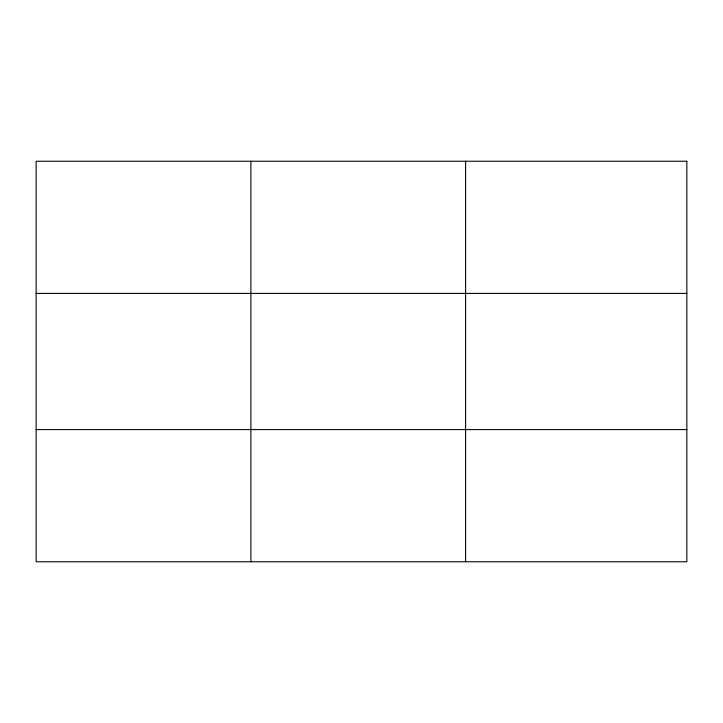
<?xml version="1.0" encoding="UTF-8"?>
<svg xmlns="http://www.w3.org/2000/svg" width="723" height="723" viewBox="0 0 723 723"><rect width="100%" height="100%" fill="white"/><g stroke="black" fill="none" stroke-linecap="round" stroke-linejoin="round"><path stroke-width="1.08" d="M250.881 161.238L250.881 561.762M465.612 161.238L465.612 561.762M36.15 293.411L686.85 293.411M36.15 429.589L686.85 429.589M686.85 161.238L686.85 561.762L36.15 561.762L36.15 161.238L686.85 161.238"/></g></svg>
